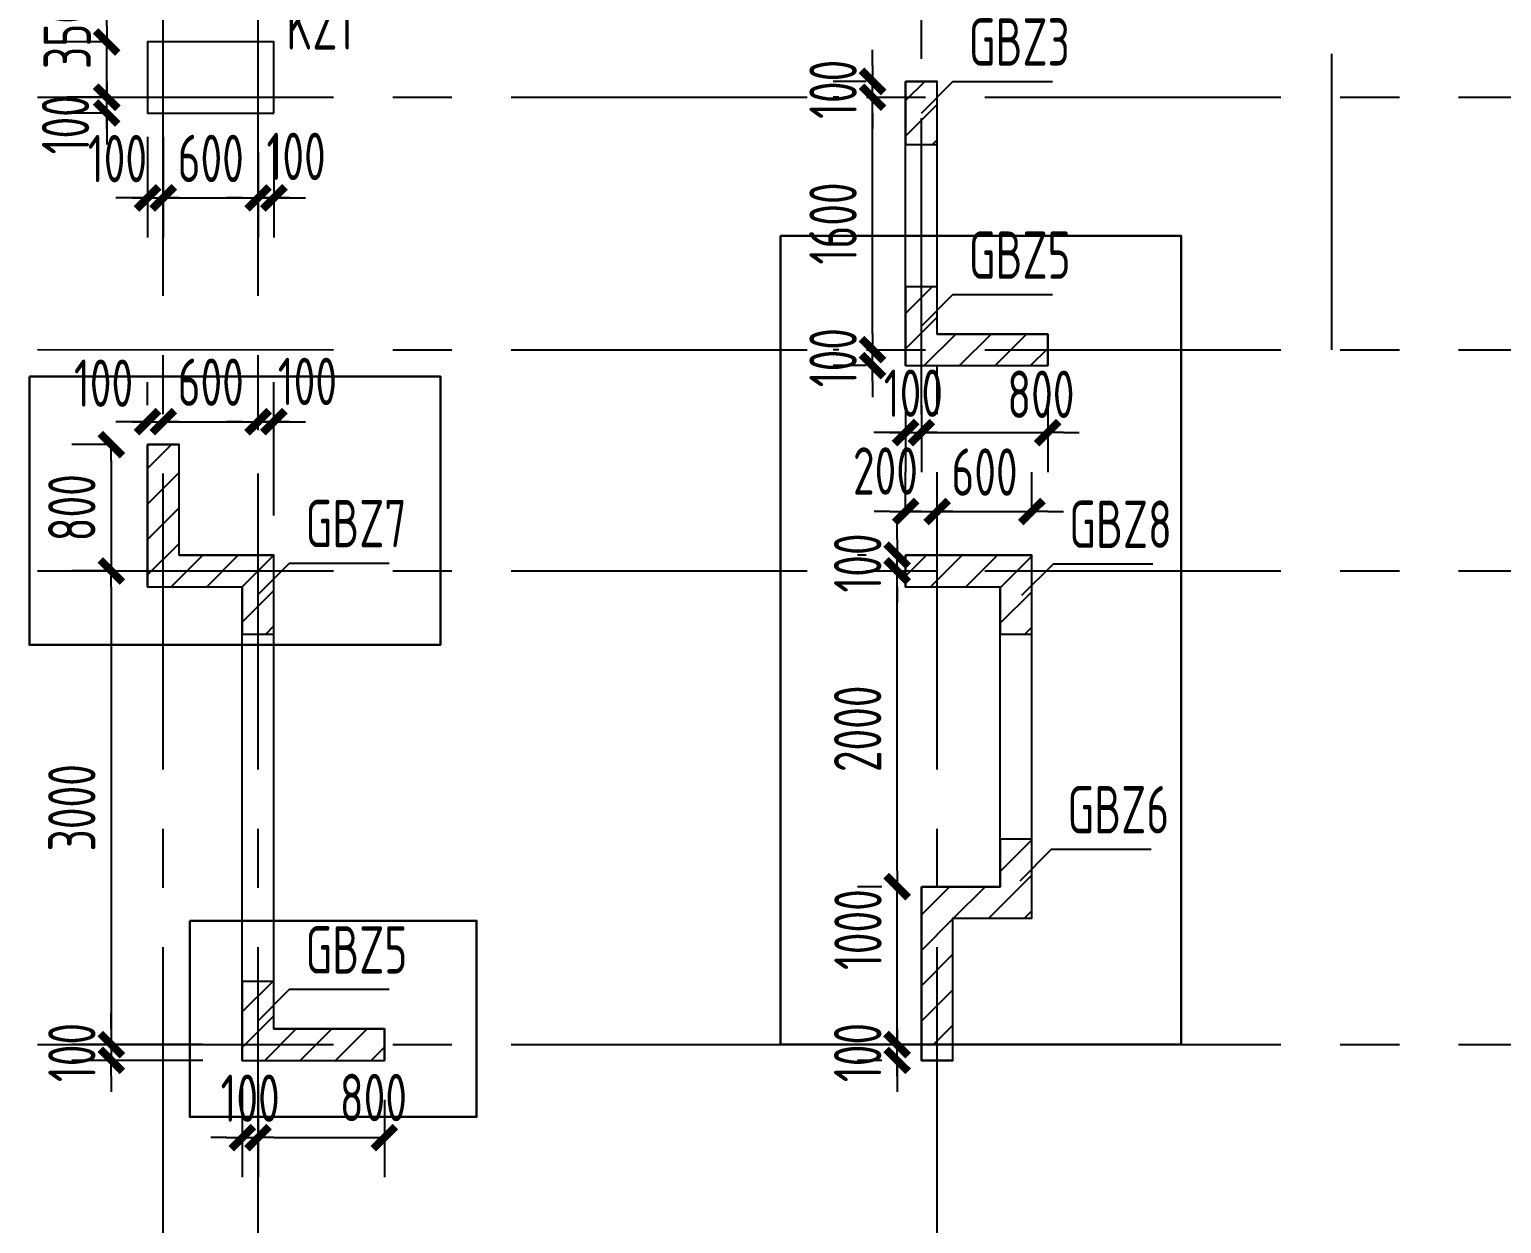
# Model space of a CAD drawing. Extents: x 580289 to 1106878, y -144605 to 78052.
# Drawn here: x 845835 to 855157, y 58077 to 65640 of the extents above; entities that cross this region are included whole.
import ezdxf
from ezdxf.enums import TextEntityAlignment as Align

# ---------------------------------------------------------------- set-up
doc = ezdxf.new("R2010")
doc.units = 0
doc.header["$LTSCALE"] = 100
doc.linetypes.add('CENTER', pattern=[2, 1.25, -0.25, 0.25, -0.25])
doc.layers.get('0').update_dxf_attribs({"linetype": 'CONTINUOUS'})
doc.layers.get('Defpoints').update_dxf_attribs({"linetype": 'CONTINUOUS'})
for name, color, linetype in [('21000', 7, 'CONTINUOUS'), ('b边缘构件', 240, 'CONTINUOUS'), ('b边缘构件阴影', 240, 'CONTINUOUS'), ('COLU', 7, 'CONTINUOUS'), ('DIM', 3, 'CONTINUOUS'), ('PAXIS', 253, 'CENTER'), ('TEXT', 2, 'CONTINUOUS'), ('THIN', 7, 'CONTINUOUS'), ('柱标注', 2, 'CONTINUOUS')]:
    doc.layers.add(name, color=color, linetype=linetype)
doc.styles.get("Standard").update_dxf_attribs({"font": 'tssdeng.shx', "width": 0.7, "bigfont": 'tssdchn.shx'})
doc.styles.add('TSSD_Dimension', font='Tssdeng.shx', dxfattribs={"width": 0.7, "bigfont": 'tssdchn.shx'})
doc.dimstyles.new('TSSD_100_100$0', dxfattribs={"dimtxt": 300, "dimasz": 100, "dimexe": 250, "dimexo": 250, "dimgap": 100, "dimtad": 1, "dimdec": 0, "dimzin": 0, "dimdsep": 46, "dimtxsty": 'TSSD_Dimension', "dimblk": '_TSDBK', "dimblk1": '_TSDBK', "dimblk2": '_TSDBK', "dimsah": 1, "dimcen": 0, "dimclrt": 7, "dimadec": 0, "dimazin": 0, "dimtfac": 1, "dimtdec": 0, "dimtix": 1, "dimtmove": 2, "dimatfit": 3, "dimldrblk": '_TSDBK', "dimfxl": 1, "dimtolj": 1, "dimtzin": 0, "dimarcsym": 0})
pattern_1 = [(45, (430321.28, 300359.7), (-112.2532, 112.2532), [])]

# ---------------------------------------------------------------- blocks, each defined once
blk = doc.blocks.new('_TSDBK')
blk.add_line((-1, 0), (0, 0))
at = {"const_width": 0.5}
blk.add_lwpolyline([(-0.7, -0.7), (0.7, 0.7)], dxfattribs=at)
blk = doc.blocks.new('*D796')
at = {"layer": 'Defpoints', "color": 0}
for p in [(847183, 59210.8), (847283, 59210.8), (847283, 58621.4)]:
    blk.add_point(p, dxfattribs=at)
at = {"layer": 'DIM', "color": 0, "lineweight": -2}
for p, q in [((847183, 58960.8), (847183, 58371.4)), ((847283, 58960.8), (847283, 58371.4)), ((847083, 58621.4), (846983, 58621.4)), ((847183, 58621.4), (847283, 58621.4)), ((847383, 58621.4), (847483, 58621.4))]:
    blk.add_line(p, q, dxfattribs=at)
at = {"layer": 'DIM', "color": 0, "lineweight": -2, "xscale": 100, "yscale": 100, "zscale": 100}
blk.add_blockref('_TSDBK', (847183, 58621.4), dxfattribs=at)
at = {"layer": 'DIM', "color": 0, "lineweight": -2, "xscale": 100, "yscale": 100, "zscale": 100, "rotation": 180}
blk.add_blockref('_TSDBK', (847283, 58621.4), dxfattribs=at)
at = {"layer": 'DIM', "color": 7, "insert": (847233, 58871.4), "char_height": 300, "attachment_point": 5, "style": 'TSSD_Dimension'}
blk.add_mtext('\\A1;100', dxfattribs=at)
blk = doc.blocks.new('*D797')
at = {"layer": 'Defpoints', "color": 0}
for p in [(847283, 59210.8), (848083, 59110.8), (848083, 58621.4)]:
    blk.add_point(p, dxfattribs=at)
at = {"layer": 'DIM', "color": 0, "lineweight": -2}
for p, q in [((847283, 58960.8), (847283, 58371.4)), ((848083, 58860.8), (848083, 58371.4)), ((847383, 58621.4), (847983, 58621.4))]:
    blk.add_line(p, q, dxfattribs=at)
at = {"layer": 'DIM', "color": 0, "lineweight": -2, "xscale": 100, "yscale": 100, "zscale": 100, "rotation": 180}
blk.add_blockref('_TSDBK', (847283, 58621.4), dxfattribs=at)
at = {"layer": 'DIM', "color": 0, "lineweight": -2, "xscale": 100, "yscale": 100, "zscale": 100}
blk.add_blockref('_TSDBK', (848083, 58621.4), dxfattribs=at)
at = {"layer": 'DIM', "color": 7, "insert": (848013.1, 58875.5), "char_height": 300, "attachment_point": 5, "style": 'TSSD_Dimension'}
blk.add_mtext('\\A1;800', dxfattribs=at)
blk = doc.blocks.new('*D798')
at = {"layer": 'Defpoints', "color": 0}
for p in [(846583, 63010.8), (846353.7, 62210.8), (846583, 62210.8)]:
    blk.add_point(p, dxfattribs=at)
at = {"layer": 'DIM', "color": 0, "lineweight": -2}
for p, q in [((846333, 63010.8), (846103.7, 63010.8)), ((846353.7, 62910.8), (846353.7, 62310.8)), ((846333, 62210.8), (846103.7, 62210.8))]:
    blk.add_line(p, q, dxfattribs=at)
at = {"layer": 'DIM', "color": 0, "lineweight": -2, "xscale": 100, "yscale": 100, "zscale": 100}
for p, rotation in [((846353.7, 63010.8), 90), ((846353.7, 62210.8), 270)]:
    blk.add_blockref('_TSDBK', p, dxfattribs=dict(at, rotation=rotation))
at = {"layer": 'DIM', "color": 7, "insert": (846103.7, 62610.8), "char_height": 300, "attachment_point": 5, "rotation": 90, "style": 'TSSD_Dimension'}
blk.add_mtext('\\A1;800', dxfattribs=at)
blk = doc.blocks.new('*D799')
at = {"layer": 'Defpoints', "color": 0}
for p in [(846583, 62210.8), (846353.7, 59210.8), (847183, 59210.8)]:
    blk.add_point(p, dxfattribs=at)
at = {"layer": 'DIM', "color": 0, "lineweight": -2}
for p, q in [((846333, 62210.8), (846103.7, 62210.8)), ((846353.7, 62110.8), (846353.7, 59310.8)), ((846933, 59210.8), (846103.7, 59210.8))]:
    blk.add_line(p, q, dxfattribs=at)
at = {"layer": 'DIM', "color": 0, "lineweight": -2, "xscale": 100, "yscale": 100, "zscale": 100}
for p, rotation in [((846353.7, 62210.8), 90), ((846353.7, 59210.8), 270)]:
    blk.add_blockref('_TSDBK', p, dxfattribs=dict(at, rotation=rotation))
at = {"layer": 'DIM', "color": 7, "insert": (846103.7, 60710.8), "char_height": 300, "attachment_point": 5, "rotation": 90, "style": 'TSSD_Dimension'}
blk.add_mtext('\\A1;3000', dxfattribs=at)
blk = doc.blocks.new('*D800')
at = {"layer": 'Defpoints', "color": 0}
for p in [(847183, 59210.8), (846353.7, 59110.8), (847183, 59110.8)]:
    blk.add_point(p, dxfattribs=at)
at = {"layer": 'DIM', "color": 0, "lineweight": -2}
for p, q in [((846353.7, 59310.8), (846353.7, 59410.8)), ((846933, 59210.8), (846103.7, 59210.8)), ((846353.7, 59210.8), (846353.7, 59110.8)), ((846933, 59110.8), (846103.7, 59110.8)), ((846353.7, 59010.8), (846353.7, 58910.8))]:
    blk.add_line(p, q, dxfattribs=at)
at = {"layer": 'DIM', "color": 0, "lineweight": -2, "xscale": 100, "yscale": 100, "zscale": 100}
for p, rotation in [((846353.7, 59210.8), 270), ((846353.7, 59110.8), 90)]:
    blk.add_blockref('_TSDBK', p, dxfattribs=dict(at, rotation=rotation))
at = {"layer": 'DIM', "color": 7, "insert": (846103.7, 59160.8), "char_height": 300, "attachment_point": 5, "rotation": 90, "style": 'TSSD_Dimension'}
blk.add_mtext('\\A1;100', dxfattribs=at)
blk = doc.blocks.new('*D801')
at = {"layer": 'Defpoints', "color": 0}
for p in [(846683, 63156), (846583, 63010.8), (846683, 63010.8)]:
    blk.add_point(p, dxfattribs=at)
at = {"layer": 'DIM', "color": 0, "lineweight": -2}
for p, q in [((846583, 63260.8), (846583, 63406)), ((846683, 63260.8), (846683, 63406)), ((846483, 63156), (846383, 63156)), ((846583, 63156), (846683, 63156)), ((846783, 63156), (846883, 63156))]:
    blk.add_line(p, q, dxfattribs=at)
at = {"layer": 'DIM', "color": 0, "lineweight": -2, "xscale": 100, "yscale": 100, "zscale": 100}
blk.add_blockref('_TSDBK', (846583, 63156), dxfattribs=at)
at = {"layer": 'DIM', "color": 0, "lineweight": -2, "xscale": 100, "yscale": 100, "zscale": 100, "rotation": 180}
blk.add_blockref('_TSDBK', (846683, 63156), dxfattribs=at)
at = {"layer": 'DIM', "color": 7, "insert": (846304.6, 63399.8), "char_height": 300, "attachment_point": 5, "style": 'TSSD_Dimension'}
blk.add_mtext('\\A1;100', dxfattribs=at)
blk = doc.blocks.new('*D802')
at = {"layer": 'Defpoints', "color": 0}
for p in [(847283, 63156), (846683, 63010.8), (847283, 62852.2)]:
    blk.add_point(p, dxfattribs=at)
at = {"layer": 'DIM', "color": 0, "lineweight": -2}
for p, q in [((846683, 63260.8), (846683, 63406)), ((847283, 63102.2), (847283, 63406)), ((846583, 63156), (846483, 63156)), ((846683, 63156), (847283, 63156)), ((847383, 63156), (847483, 63156))]:
    blk.add_line(p, q, dxfattribs=at)
at = {"layer": 'DIM', "color": 0, "lineweight": -2, "xscale": 100, "yscale": 100, "zscale": 100}
blk.add_blockref('_TSDBK', (846683, 63156), dxfattribs=at)
at = {"layer": 'DIM', "color": 0, "lineweight": -2, "xscale": 100, "yscale": 100, "zscale": 100, "rotation": 180}
blk.add_blockref('_TSDBK', (847283, 63156), dxfattribs=at)
at = {"layer": 'DIM', "color": 7, "insert": (846983, 63406), "char_height": 300, "attachment_point": 5, "style": 'TSSD_Dimension'}
blk.add_mtext('\\A1;600', dxfattribs=at)
blk = doc.blocks.new('*D803')
at = {"layer": 'Defpoints', "color": 0}
for p in [(847383, 63156), (847283, 62852.2), (847383, 62310.8)]:
    blk.add_point(p, dxfattribs=at)
at = {"layer": 'DIM', "color": 0, "lineweight": -2}
for p, q in [((847283, 63102.2), (847283, 63406)), ((847383, 62560.8), (847383, 63406)), ((847183, 63156), (847083, 63156)), ((847283, 63156), (847383, 63156)), ((847483, 63156), (847583, 63156))]:
    blk.add_line(p, q, dxfattribs=at)
at = {"layer": 'DIM', "color": 0, "lineweight": -2, "xscale": 100, "yscale": 100, "zscale": 100}
blk.add_blockref('_TSDBK', (847283, 63156), dxfattribs=at)
at = {"layer": 'DIM', "color": 0, "lineweight": -2, "xscale": 100, "yscale": 100, "zscale": 100, "rotation": 180}
blk.add_blockref('_TSDBK', (847383, 63156), dxfattribs=at)
at = {"layer": 'DIM', "color": 7, "insert": (847595.6, 63410.9), "char_height": 300, "attachment_point": 5, "style": 'TSSD_Dimension'}
blk.add_mtext('\\A1;100', dxfattribs=at)
blk = doc.blocks.new('*D804')
at = {"layer": 'Defpoints', "color": 0}
for p in [(851329.7, 59210.8), (851683, 59210.8), (851483, 59110.8)]:
    blk.add_point(p, dxfattribs=at)
at = {"layer": 'DIM', "color": 0, "lineweight": -2}
for p, q in [((851329.7, 59310.8), (851329.7, 59410.8)), ((851433, 59210.8), (851079.7, 59210.8)), ((851329.7, 59110.8), (851329.7, 59210.8)), ((851233, 59110.8), (851079.7, 59110.8)), ((851329.7, 59010.8), (851329.7, 58910.8))]:
    blk.add_line(p, q, dxfattribs=at)
at = {"layer": 'DIM', "color": 0, "lineweight": -2, "xscale": 100, "yscale": 100, "zscale": 100}
for p, rotation in [((851329.7, 59210.8), 270), ((851329.7, 59110.8), 90)]:
    blk.add_blockref('_TSDBK', p, dxfattribs=dict(at, rotation=rotation))
at = {"layer": 'DIM', "color": 7, "insert": (851079.7, 59160.8), "char_height": 300, "attachment_point": 5, "rotation": 90, "style": 'TSSD_Dimension'}
blk.add_mtext('\\A1;100', dxfattribs=at)
blk = doc.blocks.new('*D805')
at = {"layer": 'Defpoints', "color": 0}
for p in [(851329.7, 60210.8), (851483, 60210.8), (851683, 59210.8)]:
    blk.add_point(p, dxfattribs=at)
at = {"layer": 'DIM', "color": 0, "lineweight": -2}
for p, q in [((851329.7, 60310.8), (851329.7, 60410.8)), ((851233, 60210.8), (851079.7, 60210.8)), ((851329.7, 59210.8), (851329.7, 60210.8)), ((851433, 59210.8), (851079.7, 59210.8)), ((851329.7, 59110.8), (851329.7, 59010.8))]:
    blk.add_line(p, q, dxfattribs=at)
at = {"layer": 'DIM', "color": 0, "lineweight": -2, "xscale": 100, "yscale": 100, "zscale": 100}
for p, rotation in [((851329.7, 60210.8), 270), ((851329.7, 59210.8), 90)]:
    blk.add_blockref('_TSDBK', p, dxfattribs=dict(at, rotation=rotation))
at = {"layer": 'DIM', "color": 7, "insert": (851081.8, 59939.1), "char_height": 300, "attachment_point": 5, "rotation": 90, "style": 'TSSD_Dimension'}
blk.add_mtext('\\A1;1000', dxfattribs=at)
blk = doc.blocks.new('*D806')
at = {"layer": 'Defpoints', "color": 0}
for p in [(850930.6, 62210.8), (851329.7, 62210.8), (851483, 60210.8)]:
    blk.add_point(p, dxfattribs=at)
at = {"layer": 'DIM', "color": 0, "lineweight": -2}
for p, q in [((851180.6, 62210.8), (851579.7, 62210.8)), ((851329.7, 60310.8), (851329.7, 62110.8)), ((851233, 60210.8), (851079.7, 60210.8))]:
    blk.add_line(p, q, dxfattribs=at)
at = {"layer": 'DIM', "color": 0, "lineweight": -2, "xscale": 100, "yscale": 100, "zscale": 100}
for p, rotation in [((851329.7, 62210.8), 90), ((851329.7, 60210.8), 270)]:
    blk.add_blockref('_TSDBK', p, dxfattribs=dict(at, rotation=rotation))
at = {"layer": 'DIM', "color": 7, "insert": (851079.7, 61210.8), "char_height": 300, "attachment_point": 5, "rotation": 90, "style": 'TSSD_Dimension'}
blk.add_mtext('\\A1;2000', dxfattribs=at)
blk = doc.blocks.new('*D807')
at = {"layer": 'Defpoints', "color": 0}
for p in [(851329.7, 62310.8), (851383.7, 62310.8), (850930.6, 62210.8)]:
    blk.add_point(p, dxfattribs=at)
at = {"layer": 'DIM', "color": 0, "lineweight": -2}
for p, q in [((851329.7, 62410.8), (851329.7, 62510.8)), ((851133.7, 62310.8), (851079.7, 62310.8)), ((851329.7, 62210.8), (851329.7, 62310.8)), ((851180.6, 62210.8), (851579.7, 62210.8)), ((851329.7, 62110.8), (851329.7, 62010.8))]:
    blk.add_line(p, q, dxfattribs=at)
at = {"layer": 'DIM', "color": 0, "lineweight": -2, "xscale": 100, "yscale": 100, "zscale": 100}
for p, rotation in [((851329.7, 62310.8), 270), ((851329.7, 62210.8), 90)]:
    blk.add_blockref('_TSDBK', p, dxfattribs=dict(at, rotation=rotation))
at = {"layer": 'DIM', "color": 7, "insert": (851079.7, 62260.8), "char_height": 300, "attachment_point": 5, "rotation": 90, "style": 'TSSD_Dimension'}
blk.add_mtext('\\A1;100', dxfattribs=at)
blk = doc.blocks.new('*D808')
at = {"layer": 'Defpoints', "color": 0}
for p in [(851583, 62586.9), (851383.7, 62310.8), (851583, 62310.8)]:
    blk.add_point(p, dxfattribs=at)
at = {"layer": 'DIM', "color": 0, "lineweight": -2}
for p, q in [((851383.7, 62560.8), (851383.7, 62836.9)), ((851583, 62560.8), (851583, 62836.9)), ((851283.7, 62586.9), (851183.7, 62586.9)), ((851383.7, 62586.9), (851583, 62586.9)), ((851683, 62586.9), (851783, 62586.9))]:
    blk.add_line(p, q, dxfattribs=at)
at = {"layer": 'DIM', "color": 0, "lineweight": -2, "xscale": 100, "yscale": 100, "zscale": 100}
blk.add_blockref('_TSDBK', (851383.7, 62586.9), dxfattribs=at)
at = {"layer": 'DIM', "color": 0, "lineweight": -2, "xscale": 100, "yscale": 100, "zscale": 100, "rotation": 180}
blk.add_blockref('_TSDBK', (851583, 62586.9), dxfattribs=at)
at = {"layer": 'DIM', "color": 7, "insert": (851255.7, 62843.6), "char_height": 300, "attachment_point": 5, "style": 'TSSD_Dimension'}
blk.add_mtext('\\A1;200', dxfattribs=at)
blk = doc.blocks.new('*D809')
at = {"layer": 'Defpoints', "color": 0}
for p in [(852183, 62586.9), (851583, 62310.8), (852183, 62310.8)]:
    blk.add_point(p, dxfattribs=at)
at = {"layer": 'DIM', "color": 0, "lineweight": -2}
for p, q in [((851583, 62560.8), (851583, 62836.9)), ((852183, 62560.8), (852183, 62836.9)), ((851483, 62586.9), (851383, 62586.9)), ((851583, 62586.9), (852183, 62586.9)), ((852283, 62586.9), (852383, 62586.9))]:
    blk.add_line(p, q, dxfattribs=at)
at = {"layer": 'DIM', "color": 0, "lineweight": -2, "xscale": 100, "yscale": 100, "zscale": 100}
blk.add_blockref('_TSDBK', (851583, 62586.9), dxfattribs=at)
at = {"layer": 'DIM', "color": 0, "lineweight": -2, "xscale": 100, "yscale": 100, "zscale": 100, "rotation": 180}
blk.add_blockref('_TSDBK', (852183, 62586.9), dxfattribs=at)
at = {"layer": 'DIM', "color": 7, "insert": (851883, 62836.9), "char_height": 300, "attachment_point": 5, "style": 'TSSD_Dimension'}
blk.add_mtext('\\A1;600', dxfattribs=at)
blk = doc.blocks.new('*D810')
at = {"layer": 'Defpoints', "color": 0}
for p in [(851383, 63510.8), (851483, 63510.8), (851483, 63086.5)]:
    blk.add_point(p, dxfattribs=at)
at = {"layer": 'DIM', "color": 0, "lineweight": -2}
for p, q in [((851383, 63260.8), (851383, 62836.5)), ((851483, 63260.8), (851483, 62836.5)), ((851283, 63086.5), (851183, 63086.5)), ((851383, 63086.5), (851483, 63086.5)), ((851583, 63086.5), (851683, 63086.5))]:
    blk.add_line(p, q, dxfattribs=at)
at = {"layer": 'DIM', "color": 0, "lineweight": -2, "xscale": 100, "yscale": 100, "zscale": 100}
blk.add_blockref('_TSDBK', (851383, 63086.5), dxfattribs=at)
at = {"layer": 'DIM', "color": 0, "lineweight": -2, "xscale": 100, "yscale": 100, "zscale": 100, "rotation": 180}
blk.add_blockref('_TSDBK', (851483, 63086.5), dxfattribs=at)
at = {"layer": 'DIM', "color": 7, "insert": (851433, 63336.5), "char_height": 300, "attachment_point": 5, "style": 'TSSD_Dimension'}
blk.add_mtext('\\A1;100', dxfattribs=at)
blk = doc.blocks.new('*D811')
at = {"layer": 'Defpoints', "color": 0}
for p in [(851483, 63510.8), (852283, 63510.8), (852283, 63086.5)]:
    blk.add_point(p, dxfattribs=at)
at = {"layer": 'DIM', "color": 0, "lineweight": -2}
for p, q in [((851483, 63260.8), (851483, 62836.5)), ((852283, 63260.8), (852283, 62836.5)), ((851383, 63086.5), (851283, 63086.5)), ((851483, 63086.5), (852283, 63086.5)), ((852383, 63086.5), (852483, 63086.5))]:
    blk.add_line(p, q, dxfattribs=at)
at = {"layer": 'DIM', "color": 0, "lineweight": -2, "xscale": 100, "yscale": 100, "zscale": 100}
blk.add_blockref('_TSDBK', (851483, 63086.5), dxfattribs=at)
at = {"layer": 'DIM', "color": 0, "lineweight": -2, "xscale": 100, "yscale": 100, "zscale": 100, "rotation": 180}
blk.add_blockref('_TSDBK', (852283, 63086.5), dxfattribs=at)
at = {"layer": 'DIM', "color": 7, "insert": (852240, 63329.4), "char_height": 300, "attachment_point": 5, "style": 'TSSD_Dimension'}
blk.add_mtext('\\A1;800', dxfattribs=at)
blk = doc.blocks.new('*D818')
at = {"layer": 'Defpoints', "color": 0}
for p in [(846583, 65210.8), (846683, 65210.8), (846683, 64573.3)]:
    blk.add_point(p, dxfattribs=at)
at = {"layer": 'DIM', "color": 0, "lineweight": -2}
for p, q in [((846583, 64960.8), (846583, 64323.3)), ((846683, 64960.8), (846683, 64323.3)), ((846483, 64573.3), (846383, 64573.3)), ((846583, 64573.3), (846683, 64573.3)), ((846783, 64573.3), (846883, 64573.3))]:
    blk.add_line(p, q, dxfattribs=at)
at = {"layer": 'DIM', "color": 0, "lineweight": -2, "xscale": 100, "yscale": 100, "zscale": 100}
blk.add_blockref('_TSDBK', (846583, 64573.3), dxfattribs=at)
at = {"layer": 'DIM', "color": 0, "lineweight": -2, "xscale": 100, "yscale": 100, "zscale": 100, "rotation": 180}
blk.add_blockref('_TSDBK', (846683, 64573.3), dxfattribs=at)
at = {"layer": 'DIM', "color": 7, "insert": (846392.7, 64822), "char_height": 300, "attachment_point": 5, "style": 'TSSD_Dimension'}
blk.add_mtext('\\A1;100', dxfattribs=at)
blk = doc.blocks.new('*D819')
at = {"layer": 'Defpoints', "color": 0}
for p in [(846683, 65210.8), (847283, 65110.8), (847283, 64573.3)]:
    blk.add_point(p, dxfattribs=at)
at = {"layer": 'DIM', "color": 0, "lineweight": -2}
for p, q in [((846683, 64960.8), (846683, 64323.3)), ((847283, 64860.8), (847283, 64323.3)), ((846583, 64573.3), (846483, 64573.3)), ((846683, 64573.3), (847283, 64573.3)), ((847383, 64573.3), (847483, 64573.3))]:
    blk.add_line(p, q, dxfattribs=at)
at = {"layer": 'DIM', "color": 0, "lineweight": -2, "xscale": 100, "yscale": 100, "zscale": 100}
blk.add_blockref('_TSDBK', (846683, 64573.3), dxfattribs=at)
at = {"layer": 'DIM', "color": 0, "lineweight": -2, "xscale": 100, "yscale": 100, "zscale": 100, "rotation": 180}
blk.add_blockref('_TSDBK', (847283, 64573.3), dxfattribs=at)
at = {"layer": 'DIM', "color": 7, "insert": (846983, 64823.3), "char_height": 300, "attachment_point": 5, "style": 'TSSD_Dimension'}
blk.add_mtext('\\A1;600', dxfattribs=at)
blk = doc.blocks.new('*D820')
at = {"layer": 'Defpoints', "color": 0}
for p in [(847383, 65210.8), (847283, 65110.8), (847383, 64573.3)]:
    blk.add_point(p, dxfattribs=at)
at = {"layer": 'DIM', "color": 0, "lineweight": -2}
for p, q in [((847383, 64960.8), (847383, 64323.3)), ((847283, 64860.8), (847283, 64323.3)), ((847183, 64573.3), (847083, 64573.3)), ((847283, 64573.3), (847383, 64573.3)), ((847483, 64573.3), (847583, 64573.3))]:
    blk.add_line(p, q, dxfattribs=at)
at = {"layer": 'DIM', "color": 0, "lineweight": -2, "xscale": 100, "yscale": 100, "zscale": 100}
blk.add_blockref('_TSDBK', (847283, 64573.3), dxfattribs=at)
at = {"layer": 'DIM', "color": 0, "lineweight": -2, "xscale": 100, "yscale": 100, "zscale": 100, "rotation": 180}
blk.add_blockref('_TSDBK', (847383, 64573.3), dxfattribs=at)
at = {"layer": 'DIM', "color": 7, "insert": (847524.1, 64836.2), "char_height": 300, "attachment_point": 5, "style": 'TSSD_Dimension'}
blk.add_mtext('\\A1;100', dxfattribs=at)
blk = doc.blocks.new('*D821')
at = {"layer": 'Defpoints', "color": 0}
for p in [(846324.4, 65210.8), (846583, 65210.8), (846583, 65110.8)]:
    blk.add_point(p, dxfattribs=at)
at = {"layer": 'DIM', "color": 0, "lineweight": -2}
for p, q in [((846324.4, 65310.8), (846324.4, 65410.8)), ((846333, 65210.8), (846074.4, 65210.8)), ((846324.4, 65110.8), (846324.4, 65210.8)), ((846333, 65110.8), (846074.4, 65110.8)), ((846324.4, 65010.8), (846324.4, 64910.8))]:
    blk.add_line(p, q, dxfattribs=at)
at = {"layer": 'DIM', "color": 0, "lineweight": -2, "xscale": 100, "yscale": 100, "zscale": 100}
for p, rotation in [((846324.4, 65210.8), 270), ((846324.4, 65110.8), 90)]:
    blk.add_blockref('_TSDBK', p, dxfattribs=dict(at, rotation=rotation))
at = {"layer": 'DIM', "color": 7, "insert": (846063.6, 65036.7), "char_height": 300, "attachment_point": 5, "rotation": 90, "style": 'TSSD_Dimension'}
blk.add_mtext('\\A1;100', dxfattribs=at)
blk = doc.blocks.new('*D822')
at = {"layer": 'Defpoints', "color": 0}
for p in [(846324.4, 65560.8), (846583, 65560.8), (846583, 65210.8)]:
    blk.add_point(p, dxfattribs=at)
at = {"layer": 'DIM', "color": 0, "lineweight": -2}
for p, q in [((846324.4, 65660.8), (846324.4, 65760.8)), ((846333, 65560.8), (846074.4, 65560.8)), ((846324.4, 65210.8), (846324.4, 65560.8)), ((846333, 65210.8), (846074.4, 65210.8)), ((846324.4, 65110.8), (846324.4, 65010.8))]:
    blk.add_line(p, q, dxfattribs=at)
at = {"layer": 'DIM', "color": 0, "lineweight": -2, "xscale": 100, "yscale": 100, "zscale": 100}
for p, rotation in [((846324.4, 65560.8), 270), ((846324.4, 65210.8), 90)]:
    blk.add_blockref('_TSDBK', p, dxfattribs=dict(at, rotation=rotation))
at = {"layer": 'DIM', "color": 7, "insert": (846074.6, 65602), "char_height": 300, "attachment_point": 5, "rotation": 90, "style": 'TSSD_Dimension'}
blk.add_mtext('\\A1;350', dxfattribs=at)
blk = doc.blocks.new('*D872')
at = {"layer": 'Defpoints', "color": 0}
for p in [(851174, 63612), (851209.8, 63612), (851383, 63510.8)]:
    blk.add_point(p, dxfattribs=at)
at = {"layer": 'DIM', "color": 0, "lineweight": -2}
for p, q in [((851174, 63712), (851174, 63812)), ((850959.8, 63612), (850924, 63612)), ((851174, 63510.8), (851174, 63612)), ((851133, 63510.8), (850924, 63510.8)), ((851174, 63410.8), (851174, 63310.8))]:
    blk.add_line(p, q, dxfattribs=at)
at = {"layer": 'DIM', "color": 0, "lineweight": -2, "xscale": 100, "yscale": 100, "zscale": 100}
for p, rotation in [((851174, 63612), 270), ((851174, 63510.8), 90)]:
    blk.add_blockref('_TSDBK', p, dxfattribs=dict(at, rotation=rotation))
at = {"layer": 'DIM', "color": 7, "insert": (850924, 63561.4), "char_height": 300, "attachment_point": 5, "rotation": 90, "style": 'TSSD_Dimension'}
blk.add_mtext('\\A1;100', dxfattribs=at)
blk = doc.blocks.new('*D873')
at = {"layer": 'Defpoints', "color": 0}
for p in [(851174, 65210.8), (851209.8, 65210.8), (851209.8, 63612)]:
    blk.add_point(p, dxfattribs=at)
at = {"layer": 'DIM', "color": 0, "lineweight": -2}
for p, q in [((850959.8, 65210.8), (850924, 65210.8)), ((851174, 63712), (851174, 65110.8)), ((850959.8, 63612), (850924, 63612))]:
    blk.add_line(p, q, dxfattribs=at)
at = {"layer": 'DIM', "color": 0, "lineweight": -2, "xscale": 100, "yscale": 100, "zscale": 100}
for p, rotation in [((851174, 65210.8), 90), ((851174, 63612), 270)]:
    blk.add_blockref('_TSDBK', p, dxfattribs=dict(at, rotation=rotation))
at = {"layer": 'DIM', "color": 7, "insert": (850924, 64411.4), "char_height": 300, "attachment_point": 5, "rotation": 90, "style": 'TSSD_Dimension'}
blk.add_mtext('\\A1;1600', dxfattribs=at)
blk = doc.blocks.new('*D874')
at = {"layer": 'Defpoints', "color": 0}
for p in [(851174, 65310.8), (851383, 65310.8), (851209.8, 65210.8)]:
    blk.add_point(p, dxfattribs=at)
at = {"layer": 'DIM', "color": 0, "lineweight": -2}
for p, q in [((851174, 65410.8), (851174, 65510.8)), ((851133, 65310.8), (850924, 65310.8)), ((851174, 65210.8), (851174, 65310.8)), ((850959.8, 65210.8), (850924, 65210.8)), ((851174, 65110.8), (851174, 65010.8))]:
    blk.add_line(p, q, dxfattribs=at)
at = {"layer": 'DIM', "color": 0, "lineweight": -2, "xscale": 100, "yscale": 100, "zscale": 100}
for p, rotation in [((851174, 65310.8), 270), ((851174, 65210.8), 90)]:
    blk.add_blockref('_TSDBK', p, dxfattribs=dict(at, rotation=rotation))
at = {"layer": 'DIM', "color": 7, "insert": (850924, 65260.8), "char_height": 300, "attachment_point": 5, "rotation": 90, "style": 'TSSD_Dimension'}
blk.add_mtext('\\A1;100', dxfattribs=at)

msp = doc.modelspace()

# ---------------------------------------------------------------- hatches: boundary and pattern name
at = {"layer": 'b边缘构件阴影'}
h = msp.add_hatch(dxfattribs=at)
h.set_pattern_fill('ANSI31', color=256, scale=50, style=0)
h.set_pattern_definition(pattern_1)
h.paths.add_polyline_path([(851383, 65310.8), (851383, 64910.8), (851583, 64910.8), (851583, 65310.8)], flags=0)
h = msp.add_hatch(dxfattribs=at)
h.set_pattern_fill('ANSI31', color=256, scale=50, style=0)
h.set_pattern_definition(pattern_1)
h.paths.add_polyline_path([(851383, 64010.8), (851383, 63510.8), (852283, 63510.8), (852283, 63710.8), (851583, 63710.8), (851583, 64010.8)], flags=0)
h = msp.add_hatch(dxfattribs=at)
h.set_pattern_fill('ANSI31', color=256, scale=50, style=0)
h.set_pattern_definition(pattern_1)
h.paths.add_polyline_path([(846583, 63010.8), (846583, 62110.8), (847183, 62110.8), (847183, 61810.8), (847383, 61810.8), (847383, 62310.8), (846783, 62310.8), (846783, 63010.8)], flags=0)
h = msp.add_hatch(dxfattribs=at)
h.set_pattern_fill('ANSI31', color=256, scale=50, style=0)
h.set_pattern_definition([(45, (662413.34, -132854.16), (-112.2532, 112.2532), [])])
h.paths.add_polyline_path([(852183, 62210.8), (852183, 62310.8), (851583, 62310.8), (851583, 62210.8)])
h.paths.add_polyline_path([(851983, 62110.8), (851983, 61810.8), (852183, 61810.8), (852183, 62210.8), (851583, 62210.8), (851583, 62110.8)])
h.paths.add_polyline_path([(851383.7, 62310.8), (851383.7, 62210.8), (851583, 62210.8), (851583, 62310.8)])
h.paths.add_polyline_path([(851383.7, 62210.8), (851383.7, 62110.8), (851583, 62110.8), (851583, 62210.8)])
h.paths.add_polyline_path([(852183, 60010.8), (852183, 60510.8), (851983, 60510.8), (851983, 60210.8), (851583, 60210.8), (851583, 59210.8), (851683, 59210.8), (851683, 60010.8)])
h.paths.add_polyline_path([(851483, 59210.8), (851583, 59210.8), (851583, 60210.8), (851483, 60210.8)])
h = msp.add_hatch(dxfattribs=at)
h.set_pattern_fill('ANSI31', color=256, scale=50, style=0)
h.set_pattern_definition(pattern_1)
h.paths.add_polyline_path([(847183, 59610.8), (847183, 59110.8), (848083, 59110.8), (848083, 59310.8), (847383, 59310.8), (847383, 59610.8)], flags=0)

# ---------------------------------------------------------------- linework, layer by layer
at = {"layer": '21000', "color": 1, "lineweight": 30}
for points in [[(850591.2, 64333.5), (853127.5, 64333.5), (853127.5, 59210.8), (850591.2, 59210.8)], [(845835.2, 63442.2), (848437.7, 63442.2), (848437.7, 61742.6), (845835.2, 61742.6)], [(846850.8, 59995.1), (848666.8, 59995.1), (848666.8, 58752.6), (846850.8, 58752.6)]]:
    msp.add_lwpolyline(points, close=True, dxfattribs=at)
at = {"layer": 'b边缘构件'}
for points in [[(851383, 65310.8), (851583, 65310.8)], [(851383, 65310.8), (851383, 64910.8), (851583, 64910.8), (851583, 65310.8), (851383, 65310.8)], [(851383, 64010.8), (851383, 63510.8), (852283, 63510.8), (852283, 63710.8), (851583, 63710.8), (851583, 64010.8), (851383, 64010.8)], [(851583, 63710.8), (852283, 63710.8)], [(852283, 63710.8), (852283, 63510.8)], [(851383, 63510.8), (852283, 63510.8)], [(846583, 62110.8), (846583, 63010.8)], [(846583, 63010.8), (846783, 63010.8)], [(846583, 63010.8), (846583, 62110.8), (847183, 62110.8), (847183, 61810.8), (847383, 61810.8), (847383, 62310.8), (846783, 62310.8), (846783, 63010.8), (846583, 63010.8)], [(846783, 62310.8), (846783, 63010.8)], [(846783, 62310.8), (847383, 62310.8)], [(851383.7, 62310.8), (852183, 62310.8)], [(851383.7, 62110.8), (851383.7, 62310.8)], [(851383.7, 62310.8), (851383.7, 62110.8), (851983, 62110.8), (851983, 61810.8), (852183, 61810.8), (852183, 62310.8), (851383.7, 62310.8)], [(846583, 62110.8), (847183, 62110.8)], [(851383.7, 62110.8), (851983, 62110.8)], [(851483, 60210.8), (851483, 59110.8), (851683, 59110.8), (851683, 60010.8), (852183, 60010.8), (852183, 60510.8), (851983, 60510.8), (851983, 60210.8), (851483, 60210.8)], [(851483, 60210.8), (851983, 60210.8)], [(851483, 59110.8), (851483, 60210.8)], [(851683, 60010.8), (852183, 60010.8)], [(851683, 59110.8), (851683, 60010.8)], [(847183, 59610.8), (847183, 59110.8), (848083, 59110.8), (848083, 59310.8), (847383, 59310.8), (847383, 59610.8), (847183, 59610.8)], [(847383, 59310.8), (848083, 59310.8)], [(848083, 59310.8), (848083, 59110.8)], [(847183, 59110.8), (848083, 59110.8)], [(851683, 59110.8), (851483, 59110.8)]]:
    msp.add_lwpolyline(points, dxfattribs=at)
at = {"layer": 'COLU'}
msp.add_lwpolyline([(847383, 65110.8), (847383, 65560.8), (846583, 65560.8), (846583, 65110.8)], close=True, dxfattribs=at)
for points in [[(851383, 63510.8), (851383, 65310.8)], [(851383, 65310.8), (851583, 65310.8)], [(851583, 63710.8), (851583, 65310.8)], [(851583, 63710.8), (852283, 63710.8)], [(852283, 63710.8), (852283, 63510.8)], [(851383, 63510.8), (852283, 63510.8)], [(846583, 62110.8), (846583, 63010.8)], [(846583, 63010.8), (846783, 63010.8)], [(846783, 62310.8), (846783, 63010.8)], [(846783, 62310.8), (847383, 62310.8)], [(847383, 59310.8), (847383, 62310.8)], [(851383.7, 62310.8), (852183, 62310.8)], [(851383.7, 62110.8), (851383.7, 62310.8)], [(852183, 60010.8), (852183, 62310.8)], [(846583, 62110.8), (847183, 62110.8)], [(847183, 59110.8), (847183, 62110.8)], [(851383.7, 62110.8), (851983, 62110.8)], [(851983, 60210.8), (851983, 62110.8)], [(851483, 60210.8), (851983, 60210.8)], [(851483, 59110.8), (851483, 60210.8)], [(851683, 60010.8), (852183, 60010.8)], [(851683, 59110.8), (851683, 60010.8)], [(847383, 59310.8), (848083, 59310.8)], [(848083, 59310.8), (848083, 59110.8)], [(847183, 59110.8), (848083, 59110.8)], [(851683, 59110.8), (851483, 59110.8)]]:
    msp.add_lwpolyline(points, dxfattribs=at)
at = {"layer": 'PAXIS', "linetype": 'CENTER', "ltscale": 15}
for p, q in [((846683, 51952.8), (846683, 70605.3)), ((847283, 51952.8), (847283, 70605.3)), ((851483, 63203.9), (851483, 70605.3)), ((854083, 63610.8), (854083, 70605.3)), ((845885.4, 65210.8), (896680.6, 65210.8)), ((845885.4, 63612.1), (896680.6, 63610.8)), ((851583, 51952.8), (851583, 63512.1)), ((845885.4, 62210.8), (896680.6, 62210.8)), ((845885.4, 59210.8), (896680.6, 59210.8))]:
    msp.add_line(p, q, dxfattribs=at)
at = {"layer": 'THIN'}
for points in [[(851483, 65110.8), (851683, 65310.8), (852313, 65310.8)], [(851483, 63760.8), (851683, 63960.8), (852313, 63960.8)], [(847283, 62060.8), (847483, 62260.8), (848113, 62260.8)], [(852119.2, 62056.2), (852319.2, 62256.2), (852949.2, 62256.2)], [(852108, 60248.3), (852308, 60448.3), (852938, 60448.3)], [(847283, 59360.8), (847483, 59560.8), (848113, 59560.8)]]:
    msp.add_lwpolyline(points, dxfattribs=at)

# ---------------------------------------------------------------- texts
at = {"layer": 'TEXT', "width": 0.7}
for s, p in [('GBZ3', (851783, 65410.8)), ('GBZ5', (851783, 64060.8)), ('GBZ7', (847583, 62360.8)), ('GBZ8', (852419.2, 62356.2)), ('GBZ6', (852408, 60548.3)), ('GBZ5', (847583, 59660.8))]:
    msp.add_text(s, height=300, dxfattribs=at).set_placement(p)
at = {"layer": '柱标注', "width": 0.7}
msp.add_text('KZ1', height=300, dxfattribs=at).set_placement((847673.9, 65661.9), align=Align.MIDDLE_CENTER)

# ---------------------------------------------------------------- dimensions: what is measured, and where the dimension line sits
at = {"layer": 'DIM'}
for base, p1, p2, picture, middle in [((846324.4, 65560.8), (846583, 65210.8), (846583, 65560.8), '*D822', (846074.6, 65602)), ((846324.4, 65210.8), (846583, 65110.8), (846583, 65210.8), '*D821', (846063.6, 65036.7)), ((851329.7, 60210.8), (851683, 59210.8), (851483, 60210.8), '*D805', (851081.8, 59939.1))]:
    dim = msp.add_linear_dim(base=base, p1=p1, p2=p2, angle=90, dimstyle='TSSD_100_100$0', dxfattribs=at)
    dim.commit()
    dim.dimension.update_dxf_attribs({"geometry": picture, "text_midpoint": middle, "dimtype": 160})
for base, p1, p2, picture, middle in [((851174, 65310.8), (851209.8, 65210.8), (851383, 65310.8), '*D874', (850924, 65260.8)), ((846353.7, 62210.8), (846583, 63010.8), (846583, 62210.8), '*D798', (846103.7, 62610.8)), ((851329.7, 62310.8), (850930.6, 62210.8), (851383.7, 62310.8), '*D807', (851079.7, 62260.8)), ((846353.7, 59210.8), (846583, 62210.8), (847183, 59210.8), '*D799', (846103.7, 60710.8)), ((851329.7, 62210.8), (851483, 60210.8), (850930.6, 62210.8), '*D806', (851079.7, 61210.8)), ((846353.7, 59110.8), (847183, 59210.8), (847183, 59110.8), '*D800', (846103.7, 59160.8)), ((851329.7, 59210.8), (851483, 59110.8), (851683, 59210.8), '*D804', (851079.7, 59160.8))]:
    dim = msp.add_linear_dim(base=base, p1=p1, p2=p2, angle=90, dimstyle='TSSD_100_100$0', dxfattribs=at)
    dim.commit()
    dim.dimension.update_dxf_attribs({"geometry": picture, "text_midpoint": middle})
for base, p1, p2, text, picture, middle in [((851174, 65210.8), (851209.8, 63612), (851209.8, 65210.8), '1600', '*D873', (850924, 64411.4)), ((851174, 63612), (851383, 63510.8), (851209.8, 63612), '100', '*D872', (850924, 63561.4))]:
    dim = msp.add_linear_dim(base=base, p1=p1, p2=p2, angle=90, text=text, dimstyle='TSSD_100_100$0', dxfattribs=at)
    dim.commit()
    dim.dimension.update_dxf_attribs({"geometry": picture, "text_midpoint": middle})
for base, p1, p2, picture, middle in [((846683, 64573.3), (846583, 65210.8), (846683, 65210.8), '*D818', (846392.7, 64822)), ((847383, 64573.3), (847283, 65110.8), (847383, 65210.8), '*D820', (847524.1, 64836.2)), ((846683, 63156), (846583, 63010.8), (846683, 63010.8), '*D801', (846304.6, 63399.8)), ((847383, 63156), (847283, 62852.2), (847383, 62310.8), '*D803', (847595.6, 63410.9)), ((852283, 63086.5), (851483, 63510.8), (852283, 63510.8), '*D811', (852240, 63329.4)), ((848083, 58621.4), (847283, 59210.8), (848083, 59110.8), '*D797', (848013.1, 58875.5))]:
    dim = msp.add_linear_dim(base=base, p1=p1, p2=p2, dimstyle='TSSD_100_100$0', dxfattribs=at)
    dim.commit()
    dim.dimension.update_dxf_attribs({"geometry": picture, "text_midpoint": middle, "dimtype": 160})
for base, p1, p2, picture, middle in [((847283, 64573.3), (846683, 65210.8), (847283, 65110.8), '*D819', (846983, 64823.3)), ((847283, 63156), (846683, 63010.8), (847283, 62852.2), '*D802', (846983, 63406)), ((851483, 63086.5), (851383, 63510.8), (851483, 63510.8), '*D810', (851433, 63336.5)), ((852183, 62586.9), (851583, 62310.8), (852183, 62310.8), '*D809', (851883, 62836.9)), ((847283, 58621.4), (847183, 59210.8), (847283, 59210.8), '*D796', (847233, 58871.4))]:
    dim = msp.add_linear_dim(base=base, p1=p1, p2=p2, dimstyle='TSSD_100_100$0', dxfattribs=at)
    dim.commit()
    dim.dimension.update_dxf_attribs({"geometry": picture, "text_midpoint": middle})
dim = msp.add_linear_dim(base=(851583, 62586.9), p1=(851383.7, 62310.8), p2=(851583, 62310.8), text='200', dimstyle='TSSD_100_100$0', dxfattribs=at)
dim.commit()
dim.dimension.update_dxf_attribs({"geometry": '*D808', "text_midpoint": (851255.7, 62843.6), "dimtype": 160})

doc.saveas('drawing.dxf')
